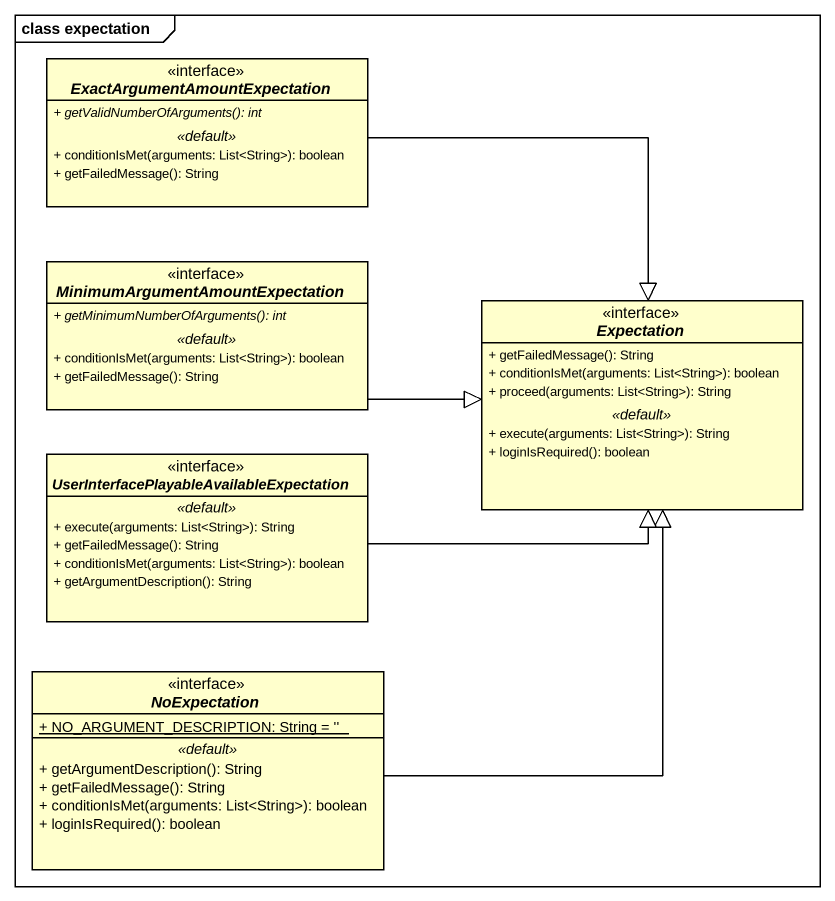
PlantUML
@startuml
mainframe class expectation
hide circle
hide empty members
skinparam classAttributeIconSize 0
interface "ExactArgumentAmountExpectation" as ExactArgumentAmountExpectati <<interface>> {
  {abstract} + getValidNumberOfArguments(): int
  .. <<default>> ..
  + conditionIsMet(arguments: List<String>): boolean
  + getFailedMessage(): String
}
interface "MinimumArgumentAmountExpectation" as MinimumArgumentAmountExpecta <<interface>> {
  {abstract} + getMinimumNumberOfArguments(): int
  .. <<default>> ..
  + conditionIsMet(arguments: List<String>): boolean
  + getFailedMessage(): String
}
interface Expectation <<interface>> {
  + getFailedMessage(): String
  + conditionIsMet(arguments: List<String>): boolean
  + proceed(arguments: List<String>): String
  .. <<default>> ..
  + execute(arguments: List<String>): String
  + loginIsRequired(): boolean
}
interface "UserInterfacePlayableAvailableExpectation" as UserInterfacePlayableAvailab <<interface>> {
  .. <<default>> ..
  + execute(arguments: List<String>): String
  + getFailedMessage(): String
  + conditionIsMet(arguments: List<String>): boolean
  + getArgumentDescription(): String
}
interface NoExpectation <<interface>> {
  {static} + NO_ARGUMENT_DESCRIPTION: String = ''
  .. <<default>> ..
  + getArgumentDescription(): String
  + getFailedMessage(): String
  + conditionIsMet(arguments: List<String>): boolean
  + loginIsRequired(): boolean
}
ExactArgumentAmountExpectati --|> Expectation
MinimumArgumentAmountExpecta -right-|> Expectation
UserInterfacePlayableAvailab -right-|> Expectation
NoExpectation -up-|> Expectation
@enduml
